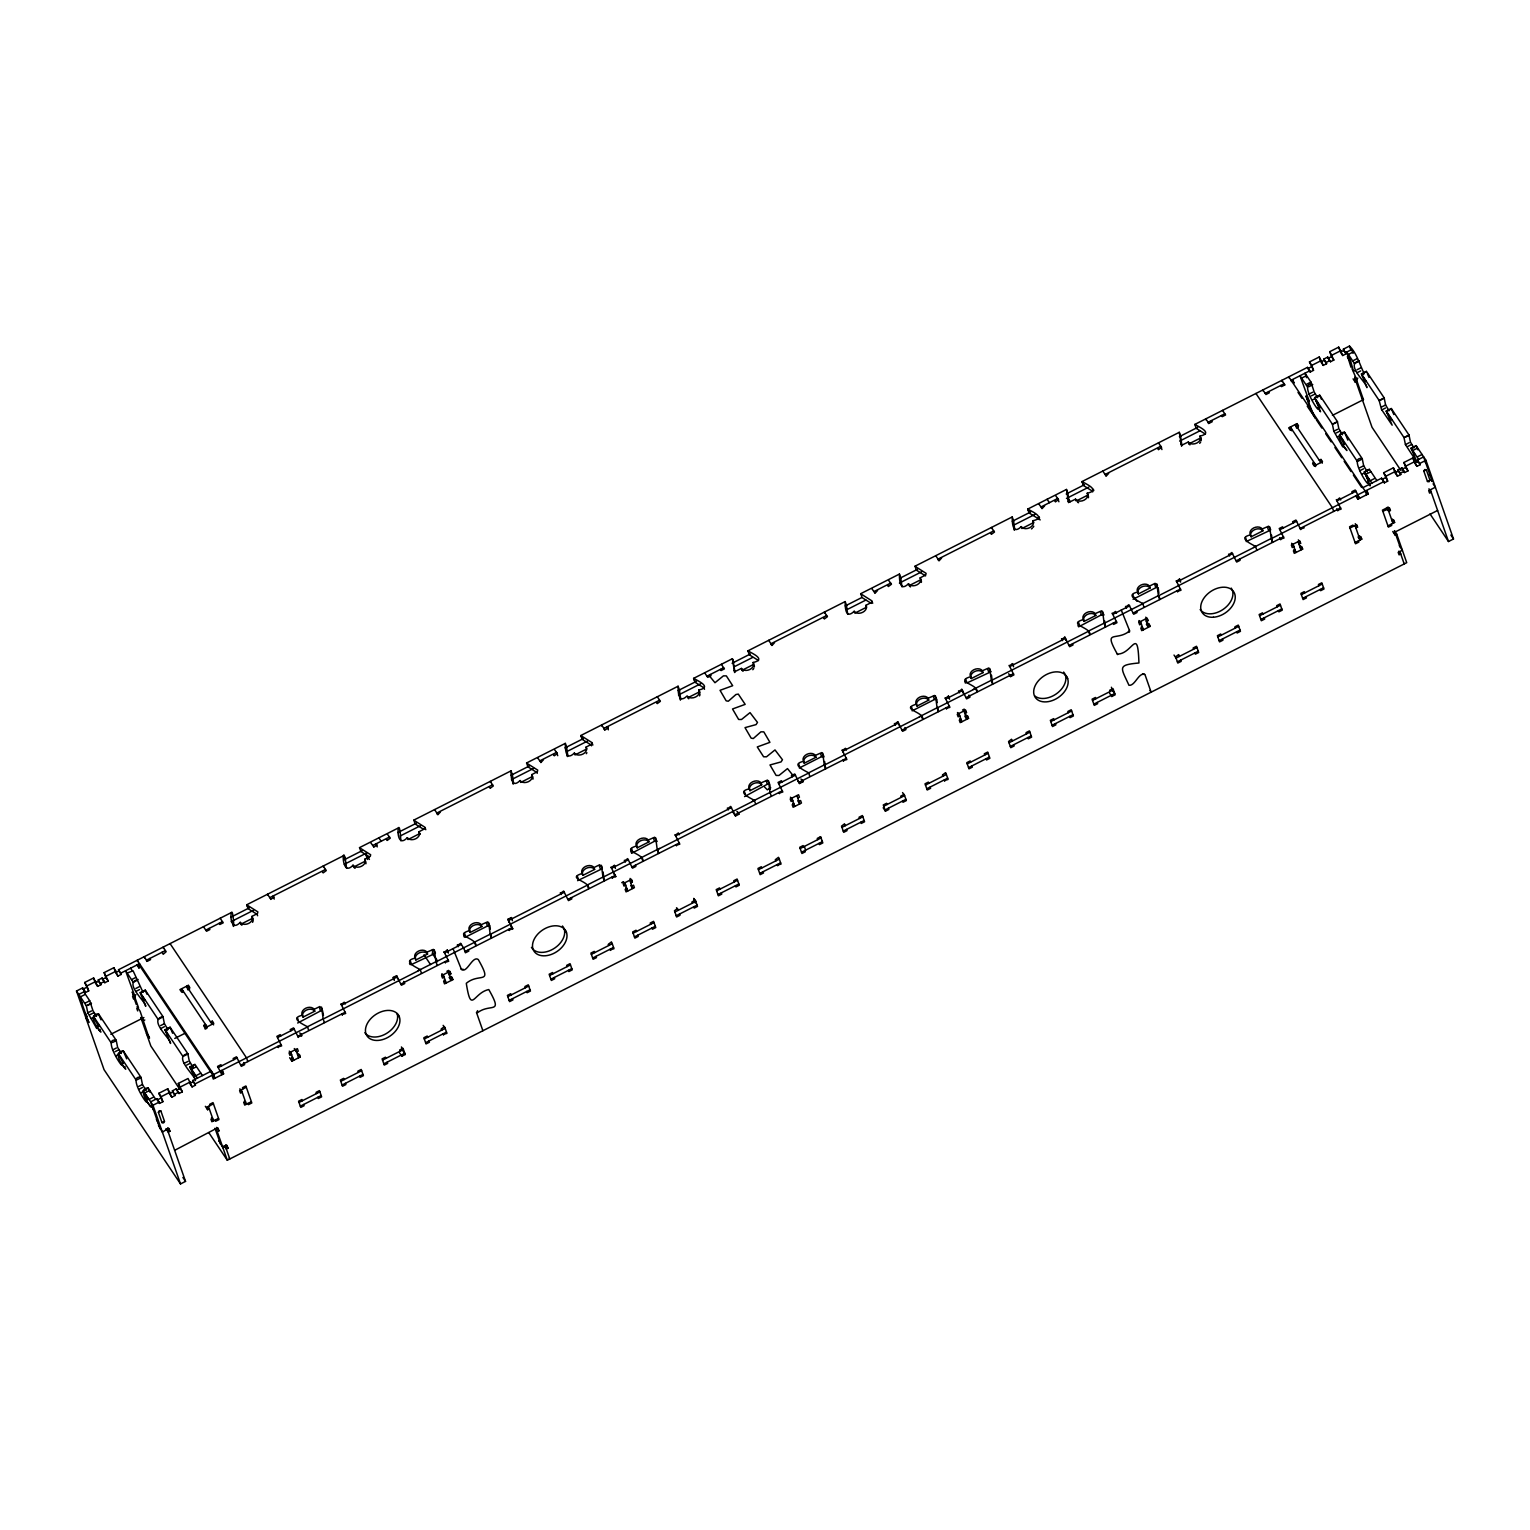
<?xml version="1.0" encoding="UTF-8"?>
<svg xmlns="http://www.w3.org/2000/svg" width="1530" height="1530" viewBox="0 0 1530 1530"><rect width="100%" height="100%" fill="white"/><g stroke="black" fill="none" stroke-linecap="round" stroke-linejoin="round"><path stroke-width="1.5" d="M297.661 1023.015L321.855 1010.24M744.555 796.595L768.022 783.857L769.781 784.393L770.355 789.021M792.693 775.022L787.491 768.596L779 775.461L776.112 775.442L769.992 764.962L781.046 761.921L782.461 759.741L775.002 749.93L766.511 756.795L763.623 756.795L757.274 746.946L769.915 742.337L763.795 731.856L760.907 731.837L753.276 738.55L751.134 738.129L745.014 727.63L756.069 724.608L757.484 722.428L750.025 712.617L741.534 719.482L738.646 719.482L732.526 708.983L745.167 704.374L738.302 694.104L735.93 694.524L728.299 701.237L726.157 700.817L720.037 690.317L732.679 685.708L726.329 675.877L723.441 675.858L714.969 682.724L709.748 676.298M1347.509 356.05L1350.99 367.238M577.613 880.668L602.323 868.658M631.89 853.166L654.553 841.232L657.001 841.538M1078.784 626.745L1101.466 614.811L1103.895 615.117M1133.061 599.263L1157.139 587.061M1350.149 359.072L1353.285 370.662L1354.872 370.968M764.522 786.956L767.352 789.843L770.68 787.701M482.887 1030.742L476.786 1013.319C490.231 1002.169 503.714 1015.939 488.797 989.566C473.286 992.645 471.297 1015.059 466.287 983.312C479.617 972.105 493.253 985.951 478.278 959.54C472.292 955.141 466.535 975.107 461.046 968.873M1117.263 654.056C1132.621 654.457 1137.67 625.196 1138.932 662.987C1116.938 665.015 1120.802 667.271 1128.968 685.287C1135.164 686.243 1139.028 671.23 1145.033 674.768L1151.134 692.191L1149.986 690.47M758.517 660.558L749.394 654.821L747.883 650.862L845.172 601.577C845.115 608.271 845.669 619.516 854.199 611.273A6.617 4.743 -19.3 0 0 862.729 612.306A6.617 4.743 -19.3 0 0 865.904 605.345L871.469 602.418L871.813 600.812L860.74 593.793L862.174 597.675L871.316 603.413M860.663 593.716L899.43 574.075C899.391 580.769 899.927 592.034 908.476 583.772A6.617 4.743 -19.3 0 0 917.006 584.823A6.617 4.743 -19.3 0 0 920.161 577.862L925.746 574.917L926.09 573.329L914.997 566.31L916.451 570.174L925.573 575.911M602.074 867.166L599.645 864.775L593.965 867.548A6.617 4.743 -19.3 0 0 585.455 866.496A6.617 4.743 -19.3 0 0 582.28 873.458C565.431 878.526 590.14 880.993 588.687 888.662M656.772 840.907L654.649 837.235L648.242 840.047A6.617 4.743 -19.3 0 0 639.712 839.014A6.617 4.743 -19.3 0 0 636.537 845.975C619.707 851.024 644.417 853.491 642.944 861.18M233.803 925.994C232.12 890.077 225.771 937.202 240.248 922.341A6.617 4.743 -19.3 0 0 248.759 923.374A6.617 4.743 -19.3 0 0 251.934 916.413L257.499 913.486L257.843 911.88L246.77 904.861L248.223 908.744L257.346 914.481M346.526 868.275C342.835 833.525 339.43 879.922 353.028 865.196A6.617 4.743 -19.3 0 0 361.558 866.229A6.617 4.743 -19.3 0 0 364.733 859.267L370.298 856.341L370.643 854.735L359.55 847.716L360.927 851.522L369.227 856.762M400.803 840.773C399.158 805.889 392.942 852.535 407.305 837.694A6.617 4.743 -19.3 0 0 415.816 838.727A6.617 4.743 -19.3 0 0 418.991 831.765L424.575 828.839L424.919 827.252L413.827 820.214L415.204 824.02L423.504 829.26M413.769 820.137L511.039 770.852C511.001 777.546 511.556 788.792 520.085 780.549A6.617 4.743 -19.3 0 0 528.615 781.581A6.617 4.743 -19.3 0 0 531.79 774.62L537.355 771.694L537.699 770.106L526.607 763.088L527.984 766.874L536.284 772.115M526.549 762.992L565.316 743.37C565.278 750.044 565.813 761.309 574.362 753.066A6.617 4.743 -19.3 0 0 582.873 754.099A6.617 4.743 -19.3 0 0 586.047 747.137L591.632 744.192L591.976 742.605L580.884 735.586L582.261 739.392L590.561 744.632M580.826 735.509L678.096 686.224C678.058 692.899 678.612 704.163 687.142 695.921A6.617 4.743 -19.3 0 0 695.672 696.953A6.617 4.743 -19.3 0 0 698.847 689.992C711.909 687.161 699.038 681.405 693.606 678.364L732.373 658.722L734.63 672.531M322.218 1008.939L319.808 1006.549L314.128 1009.322A6.617 4.743 -19.3 0 0 305.598 1008.289A6.617 4.743 -19.3 0 0 302.424 1015.251C289.361 1018.081 302.252 1023.838 307.664 1026.879L194.999 1083.948L195.438 1085.191L192.091 1086.893L190.179 1084.024M914.94 566.234L1012.229 516.949C1012.248 523.604 1012.688 534.888 1021.256 526.626A6.617 4.743 -19.3 0 0 1029.786 527.678A6.617 4.743 -19.3 0 0 1032.96 520.716C1046.023 517.886 1033.152 512.091 1027.72 509.088L1066.486 489.447L1068.514 502.624M435.457 953.037L433.334 949.384L426.908 952.176A6.617 4.743 -19.3 0 0 418.398 951.144A6.617 4.743 -19.3 0 0 415.223 958.105C402.161 960.936 415.032 966.692 420.444 969.733L323.174 1019.018L324.379 1022.575M410.958 964.761L435.266 953.305M1068.093 501.381L1069.852 501.917L1075.533 499.143A6.617 4.743 -19.3 0 0 1084.062 500.176A6.617 4.743 -19.3 0 0 1087.218 493.215C1100.28 490.384 1087.428 484.608 1081.997 481.587L1179.286 432.302L1181.523 446.11M489.715 925.554L487.592 921.882L481.185 924.694A6.617 4.743 -19.3 0 0 472.655 923.642A6.617 4.743 -19.3 0 0 469.481 930.603C452.651 935.691 477.303 938.062 475.811 945.731M465.216 937.259L488.166 925.65L489.925 926.166L490.289 929.054M769.456 783.456L767.448 780.09L761.022 782.901A6.617 4.743 -19.3 0 0 752.511 781.868A6.617 4.743 -19.3 0 0 749.337 788.83C736.274 791.66 749.145 797.417 754.558 800.458L657.288 849.743L658.589 853.472L658.072 850.221M823.733 755.954L821.725 752.607L815.299 755.399A6.617 4.743 -19.3 0 0 806.769 754.367A6.617 4.743 -19.3 0 0 803.613 761.328C790.532 764.178 803.422 769.915 808.835 772.956L770.068 792.597L771.292 796.155M799.329 767.984L821.61 756.604L824.058 756.891M936.628 699.134L934.505 695.462L928.098 698.254A6.617 4.743 -19.3 0 0 919.568 697.221A6.617 4.743 -19.3 0 0 916.394 704.183C899.468 709.174 924.541 711.947 922.647 719.253M912.129 710.838L935.079 699.229L936.838 699.745L937.202 702.633M990.885 671.632L988.782 667.96L982.356 670.771A6.617 4.743 -19.3 0 0 973.826 669.738A6.617 4.743 -19.3 0 0 970.67 676.7C953.726 681.672 978.818 684.446 976.905 691.751M1103.685 614.486L1101.562 610.814L1095.155 613.626A6.617 4.743 -19.3 0 0 1086.625 612.593A6.617 4.743 -19.3 0 0 1083.45 619.554C1066.41 624.412 1091.98 627.683 1089.704 634.606M1157.522 585.741L1155.093 583.351L1149.413 586.124A6.617 4.743 -19.3 0 0 1140.902 585.091A6.617 4.743 -19.3 0 0 1137.727 592.053C1124.665 594.902 1137.536 600.64 1142.948 603.681L1104.182 623.322L1105.502 627.051L1104.622 620.893M1270.627 529.533L1268.619 526.186L1262.212 528.978A6.617 4.743 -19.3 0 0 1253.682 527.946A6.617 4.743 -19.3 0 0 1250.507 534.907C1237.445 537.757 1250.335 543.494 1255.748 546.535L1158.459 595.82L1159.759 599.55L1159.262 596.298M1246.242 541.563L1270.55 530.107M1121.28 610.068L1129.656 630.895C1116.212 642.045 1102.748 628.256 1117.646 654.63M167.401 1129.637L185.532 1181.389L180.521 1183.933L104.059 1069.7L76.5 991.019L82.62 987.902L85.355 992.588L88.702 990.885L84.666 982.49L93.598 977.957L97.633 986.353L100.98 984.67L98.245 980.003L102.108 978.033L104.843 982.7L108.19 981.017L104.155 972.621L113.889 967.687L117.925 976.083L121.272 974.381L118.537 969.714L231.202 912.645M1205.43 434.138L1196.307 428.4L1194.796 424.441L1307.442 367.372L1310.177 372.039L1313.505 370.337L1309.47 361.941L1319.223 357.006L1323.259 365.402L1326.606 363.719L1323.871 359.053L1327.734 357.083L1330.469 361.749L1333.816 360.066L1329.78 351.671L1338.712 347.138L1342.747 355.534L1346.094 353.832L1343.359 349.165L1349.479 346.067C1356.861 353.296 1359.329 363.815 1364.263 373.683L1361.757 374.946L1366.041 381.333M246.713 904.785L343.982 855.5M359.493 847.639L398.259 827.998M88.702 990.885L86.961 985.913L95.893 981.399M106.45 976.044L116.184 971.11M1313.505 370.337L1311.765 365.383L1321.518 360.43M1332.075 355.094L1341.007 350.561M83.06 989.145L86.407 987.462M98.245 980.003L98.685 981.246L95.338 982.929L97.633 986.353M104.843 982.7L102.548 979.276L105.895 977.594L104.155 972.621M118.537 969.714L118.977 970.957L115.63 972.64L117.925 976.083M1307.882 368.615L1311.21 366.913M1323.871 359.053L1324.311 360.296L1320.964 361.979L1323.259 365.402M1330.469 361.749L1328.174 358.326L1331.521 356.624L1329.78 351.671M1340.452 352.11L1343.799 350.408L1343.359 349.165M82.62 987.902L84.915 991.344L78.795 994.443L88.224 1021.351M100.54 983.427L104.403 981.457M120.832 973.137L139.498 963.69L139.918 964.933L138.255 965.774L139.134 968.26L136.839 964.837M165.393 950.57L146.459 960.171L146.88 961.414L148.181 959.979M205.766 930.125L222.462 921.653M230.915 917.178L249.199 907.902M269.796 897.67L325.488 869.461M344.097 859.822L362.38 850.565M372.823 845.478L389.519 837.006M397.972 832.53L416.275 823.255M492.545 784.814L436.853 813.023L437.293 814.266M511.154 775.194L529.457 765.918M539.88 760.831L556.576 752.377L557.742 755.686M565.029 747.883L583.332 738.627M659.602 700.185L603.91 728.395L604.35 729.638M678.211 690.546L696.513 681.29M706.937 676.203L723.633 667.73M732.086 663.255L750.389 653.979M826.659 615.538L770.967 643.748L771.407 644.991M845.268 605.918L861.524 597.675M873.993 591.555L890.69 583.102M901.189 577.594L917.445 569.351M993.716 530.91L938.024 559.119L938.464 560.363M1012.325 521.271L1030.627 511.995M1041.05 506.927L1057.766 498.455L1058.913 501.764M1066.2 493.98L1084.502 484.704M1105.081 474.472L1160.773 446.263L1161.939 449.571M1179.381 436.643L1197.684 427.367M1224.822 413.827L1208.107 422.28L1208.547 423.523M1265.195 393.363L1284.129 383.781L1284.55 385.024L1282.503 385.292M1307.442 367.372L1309.737 370.796L1291.091 380.243L1291.511 381.486L1292.812 380.071M1326.166 362.476L1330.029 360.506M1345.654 352.608L1351.774 349.49L1353.132 353.353M163.136 954.338L166.158 951.717L163.098 947.147L163.519 948.39M270.772 899.43L273.908 897.115L273.143 895.987L274.233 899.085M323.117 872.922L326.253 870.608L323.193 866.037L323.519 866.955M373.798 847.238L376.916 844.923L376.151 843.776L377.241 846.893M387.167 840.467L390.284 838.153L387.492 834.328M437.829 814.802L440.411 811.952M490.174 788.275L493.31 785.961L490.25 781.39L490.575 782.327M540.855 762.609L543.437 759.76M554.223 755.839L557.341 753.525L554.548 749.7M604.905 730.154L608.022 727.84L607.257 726.693L608.347 729.81M657.25 703.628L660.367 701.314L657.307 696.762M771.962 645.526L774.524 642.677M824.307 619L827.424 616.686L824.364 612.115L824.689 613.052M874.969 593.334L877.551 590.484M888.337 586.545L891.455 584.231L888.662 580.425M939.018 560.879L941.581 558.048M991.364 534.352L994.481 532.038L991.421 527.468L991.746 528.405M1042.026 508.687L1044.608 505.856M1055.394 501.917L1058.511 499.602L1055.719 495.777M1106.075 476.251L1108.657 473.401M1158.42 449.724L1161.538 447.41L1158.478 442.839M76.5 991.019L80.401 996.852L84.59 994.73M128.023 972.736L133.072 970.785L143.074 992.377M1307.423 398.68L1309.45 401.721L1299.984 375.73L1301.609 378.139L1305.779 376.017M1349.211 354.023L1353.4 351.9M231.183 921.634L253.54 910.293M344.365 864.278L366.722 852.956M400.267 835.954L420.597 825.665M511.422 779.65L533.779 768.309M567.324 751.326L587.654 741.017M678.479 695.002L700.836 683.681M734.381 666.678L752.684 657.422M847.563 609.342L865.865 600.066M899.41 583.064L921.768 571.742M1014.62 524.694L1034.949 514.405M1066.467 498.436L1088.825 487.114M1179.649 441.099L1199.979 430.791M747.883 650.862C753.315 653.884 766.167 659.66 753.104 662.49A6.617 4.743 -19.3 0 1 749.93 669.452A6.617 4.743 -19.3 0 1 741.419 668.419L735.739 671.192L733.96 670.656M1194.796 424.441C1200.208 427.463 1213.08 433.239 1200.017 436.069A6.617 4.743 -19.3 0 1 1196.842 443.031A6.617 4.743 -19.3 0 1 1188.332 441.998L1182.652 444.771L1180.873 444.236M85.565 1002.896L89.735 1000.773L93.005 1010.814L96.486 1016.36M131.982 992.167L135.042 996.738L125.575 970.747L131.504 979.621L135.692 977.498M240.248 922.341L240.899 924.197L252.584 918.268L251.934 916.413M364.733 859.267L365.383 861.122L353.679 867.051L353.028 865.196M418.991 831.765L419.641 833.64L407.955 839.568L407.305 837.694M531.79 774.62L532.44 776.494L520.736 782.423L520.085 780.549M698.847 689.992L699.497 691.847L687.792 697.776A6.617 4.743 -19.3 0 0 688.787 698.789M741.419 668.419L742.069 670.274L753.755 664.364L753.104 662.49M920.161 577.862L920.811 579.717L909.126 585.646L908.476 583.772M1087.218 493.215L1087.887 495.089L1076.183 500.998L1075.533 499.143M1188.332 441.998L1188.982 443.853L1200.668 437.943L1200.017 436.069M1306.773 384.183L1310.942 382.06L1314.213 392.101L1317.674 397.666M1347.375 356.892L1350.435 361.463L1346.763 352.034L1352.711 360.908L1356.881 358.785M99.144 1025.349L96.639 1026.611L96.715 1028.447L87.784 1012.803L86.368 1005.803L91.36 1003.183M165.737 1031.679L167.898 1029.499L164.418 1023.685L162.964 1016.589L145.235 990.082L140.225 992.626L145.694 1006.338C146.708 1002.552 122.725 982.585 138.14 979.487M1342.518 434.769L1338.826 428.668L1337.392 421.591L1319.644 395.084L1314.633 397.628L1320.543 411.78L1317.827 407.917C1320.811 415.911 1297.861 381.2 1312.549 384.47M1389.106 410.786L1385.606 404.972L1384.172 397.877L1366.424 371.388L1361.413 373.913L1366.902 387.645C1367.591 383.475 1344.22 364.293 1359.329 360.774M87.688 1005.401L91.456 1003.489M133.206 982.337L136.973 980.424M1308.896 386.688L1312.644 384.776M1354.413 363.624L1358.162 361.711M87.784 1012.803L91.551 1010.909M135.807 988.476L139.574 986.563M1308.972 394.109L1312.74 392.196M1357.014 369.763L1360.763 367.869M90.232 1014.562L93.999 1012.65M135.768 991.497L139.517 989.585M1311.44 395.849L1315.188 393.956M1356.957 372.784L1360.725 370.891M96.639 1026.611C111.288 1043.804 82.371 1015.136 98.456 1013.797L116.184 1040.285L117.638 1047.381L121.31 1053.482M135.941 994.749L132.594 996.432L133.473 998.918L135.137 998.076L132.842 994.653M93.598 1016.723L97.365 1014.83M141.621 992.396L145.293 990.273M1314.806 398.03L1318.554 396.117M1362.828 373.683L1366.424 371.388M91.284 1018.617L93.789 1017.354L98.742 1026.726M1312.472 399.904L1314.978 398.642L1318.191 403.442M1354.777 378.006L1357.072 381.429L1355.389 382.29L1354.528 379.803L1357.856 378.101M98.915 1030.053L100.177 1029.403M188.152 988.495L189.835 987.653L188.305 985.358L179.947 989.604L181.477 991.88L183.141 991.038M1296.866 426.774L1298.549 425.933L1297.019 423.638L1288.662 427.884L1290.192 430.159L1291.856 429.318M110.829 1034.28L143.916 1017.526M1332.42 415.376L1363.44 399.655L1357.072 381.429M144.795 1019.994L143.112 1020.854L141.2 1017.986M122.725 1063.082L121.463 1063.733C124.446 1071.727 101.516 1037.015 116.184 1040.285M193.086 1067.519L189.242 1060.787L187.808 1053.692L170.06 1027.204L165.049 1029.728L170.538 1043.46C171.532 1039.673 147.569 1019.688 162.964 1016.589M1343.914 444.389L1342.747 446.856L1333.816 431.211L1332.4 424.212L1337.392 421.591M1413.93 447.888L1410.45 442.074L1408.996 434.998L1391.267 408.491L1386.257 411.034L1392.147 425.187L1381.475 409.39L1379.18 400.516L1384.172 397.877M112.532 1042.504L116.28 1040.591M158.049 1019.439L161.817 1017.526M1333.72 423.791L1337.488 421.898M1379.257 400.726L1383.005 398.833M112.627 1049.924L116.376 1048.012M160.65 1025.578L164.418 1023.685M1333.816 431.211L1337.583 429.299M1381.839 406.884L1385.606 404.972M115.075 1051.665L118.824 1049.771M160.593 1028.6L164.36 1026.707M1336.264 432.952L1340.031 431.058M1381.8 409.887L1385.549 407.994M121.463 1063.733C136.132 1080.907 107.215 1052.238 123.299 1050.9L141.028 1077.407L142.462 1084.483L146.153 1090.584M1342.671 445.02C1357.32 462.213 1328.423 433.526 1344.487 432.187L1362.236 458.694L1363.67 465.77L1367.361 471.871M119.684 1053.214L123.318 1050.995M165.221 1030.149L168.969 1028.236M1340.892 434.501L1344.526 432.282M1386.409 411.436L1390.177 409.524M116.108 1055.738L118.613 1054.457L123.318 1063.503M1337.316 437.025L1339.821 435.744L1343.034 440.544M174.764 1038.449L185.398 1033.075M203.911 1025.387L205.575 1024.545L206.875 1028.275L205.211 1029.116L203.911 1025.387L205.441 1027.682L213.779 1023.436L212.249 1021.16L210.585 1022.002M1319.3 460.281L1320.964 459.44L1322.494 461.716L1314.155 465.962L1312.625 463.667L1314.289 462.825L1315.59 466.554L1312.95 462.615M123.758 1067.156L125.02 1066.525M155.678 1099.286L148.123 1088.002C132.135 1088.193 161.951 1120.113 146.306 1100.835C149.29 1108.848 126.34 1074.117 141.028 1077.407M195.381 1080.562C196.529 1077.024 172.221 1056.465 187.808 1053.692M1370.039 485.89L1367.495 482.122C1370.498 490.135 1347.548 455.405 1362.236 458.694M1418.635 459.421L1411.1 448.137L1416.99 462.29L1405.439 444.618L1403.985 437.523L1408.996 434.998M136.113 1080.237L139.861 1078.344M184.136 1055.91L187.903 1054.017M1357.301 461.544L1361.069 459.631M1405.343 437.197L1409.092 435.304M138.714 1086.396L142.462 1084.483M184.231 1063.331L187.999 1061.418M1359.902 467.683L1363.67 465.77M1405.439 444.618L1409.187 442.706M138.656 1089.417L142.424 1087.505M186.679 1065.071L190.447 1063.178M1359.864 470.705L1363.612 468.792M1407.887 446.378L1411.635 444.465M194.903 1078.574L189.892 1066.85L194.903 1064.306L202.457 1075.59M1370.134 485.45L1364.32 471.833L1369.331 469.289L1376.885 480.573M1411.1 448.137L1416.111 445.593L1425.941 460.301L1453.5 538.981L1448.489 541.524L1430.034 513.946M144.528 1090.316L148.123 1088.002M190.045 1067.252L193.813 1065.339M1365.716 471.603L1369.35 469.385M1411.253 448.539L1415.001 446.645M140.951 1092.841L143.457 1091.559L147.664 1099.917M192.742 1066.601L190.236 1067.864L195.591 1075.858M1362.14 474.128L1364.664 472.866L1368.929 479.253M145.56 1092.535L149.749 1090.412M189.892 1066.85L191.499 1069.26L195.687 1067.137M1366.768 473.822L1370.937 471.699M1412.706 450.547L1416.876 448.424M302.424 1015.251L303.074 1017.106L314.778 1011.196L314.128 1009.322M415.223 958.105L415.873 959.96L427.559 954.051L426.908 952.176M469.481 930.603L470.15 932.478L481.835 926.549L481.185 924.694M582.28 873.458L582.93 875.332L594.635 869.403L593.965 867.548M636.537 845.975L637.207 847.83L648.892 841.902L648.242 840.047M749.337 788.83L749.987 790.685L761.691 784.756L761.022 782.901M803.613 761.328L804.264 763.202L815.949 757.274L815.299 755.399M916.394 704.183L917.044 706.057L928.748 700.128L928.098 698.254M970.67 676.7L971.321 678.555L983.006 672.626L982.356 670.771M1083.45 619.554L1084.101 621.41L1095.805 615.481L1095.155 613.626M1137.727 592.053L1138.377 593.927L1150.063 587.998L1149.413 586.124M1250.641 535.519A6.617 4.743 -19.3 0 0 1251.158 536.781L1262.862 530.853L1262.212 528.978M966.96 682.954L990.713 671.899M160.095 1128.738L150.667 1101.83L156.787 1098.731L159.522 1103.398L162.869 1101.696L158.833 1093.3L167.764 1088.767L171.8 1097.163L175.147 1095.48L172.412 1090.813L176.275 1088.844L179.01 1093.51L182.357 1091.827L178.321 1083.431L188.056 1078.497L192.091 1086.893M1362.962 487.63L1381.609 478.182L1384.344 482.849L1387.672 481.166L1383.636 472.751L1393.39 467.817L1397.426 476.213L1400.772 474.53L1398.038 469.863L1401.92 467.893L1404.636 472.56L1407.983 470.877L1403.947 462.481L1412.879 457.948L1416.914 466.344L1420.261 464.661L1417.526 459.975L1423.646 456.877L1432.29 481.548M144.738 1092.956L149.06 1099.42L153.23 1097.297M196.662 1075.303L200.851 1073.18M1364.32 471.833L1370.249 480.707L1374.437 478.584M1417.87 456.59L1422.039 454.467M243.633 1062.566L244.628 1064.65L241.3 1066.353L236.5 1056.809L233.153 1058.511L233.918 1059.64M341.133 1004.541L344.25 1002.226L345.225 1003.986M394.338 980.5L393.248 977.402L396.595 975.7L401.396 985.244L404.723 983.541L403.729 981.438M444.14 952.349L447.276 950.034L448.252 951.794M457.508 945.578L460.626 943.264L463.953 948.562M509.05 922.38L507.96 919.281L511.307 917.579L512.282 919.339M560.535 893.367L563.652 891.053L568.452 900.596L571.799 898.913L571.359 897.67M611.197 867.701L614.333 865.387L615.309 867.147M624.565 860.931L627.683 858.617L632.483 868.16L635.83 866.458L635.39 865.215M675.246 835.265L678.364 832.951L679.339 834.711M727.591 808.739L730.709 806.425L735.509 815.968L738.856 814.266L737.843 812.162M842.303 750.618L845.421 748.304L846.396 750.063M894.648 724.092L897.766 721.778L902.566 731.321L905.913 729.638L904.899 727.534M945.311 698.426L948.447 696.112L949.422 697.871M958.679 691.656L961.815 689.341L966.597 698.885L969.944 697.183L968.93 695.079M1009.36 665.971L1012.477 663.657L1013.472 665.435M1061.705 639.464L1064.823 637.149L1069.623 646.693L1072.97 644.991L1072.53 643.748M1112.387 613.779L1115.504 611.465L1116.479 613.243M1125.736 607.008L1128.872 604.694L1133.673 614.238L1137 612.555L1136.58 611.312M1176.417 581.343L1179.534 579.029L1180.529 580.788M1228.762 554.816L1231.88 552.502L1236.68 562.046L1240.027 560.343L1239.587 559.119M1336.627 500.54L1339.63 497.919L1340.72 499.985M162.869 1101.696L161.128 1096.723L170.06 1092.21M180.617 1086.855L190.351 1081.92M195.438 1085.191L192.704 1080.524L211.37 1071.076L211.809 1072.32M218.331 1067.538L237.265 1057.957M277.638 1037.493L294.334 1029.04M341.668 1005.057L397.36 976.848M444.695 952.865L461.391 944.393M564.417 892.2L508.725 920.41L509.165 921.653M611.751 868.218L628.448 859.764M675.782 835.782L731.474 807.572M778.808 783.59L795.504 775.117M898.531 722.925L842.839 751.134L843.279 752.377M945.865 698.942L962.58 690.489M1009.896 666.506L1065.588 638.297M1112.922 614.314L1129.637 605.842M1176.972 581.859L1232.645 553.65M1279.979 529.667L1296.694 521.214M1337.067 500.75L1356.001 491.149L1356.422 492.392M1387.672 481.166L1385.931 476.193L1395.685 471.259M1406.242 465.904L1415.174 461.372M157.227 1099.955L160.573 1098.272M171.8 1097.163L169.505 1093.74L172.852 1092.057L172.412 1090.813M179.01 1093.51L176.715 1090.087L180.062 1088.404L178.321 1083.431M189.797 1083.45L193.143 1081.767M1382.049 479.426L1385.377 477.723M1397.426 476.213L1395.131 472.789L1398.477 471.106L1398.038 469.863M1404.636 472.56L1402.341 469.136L1405.688 467.453L1403.947 462.481M1417.526 459.975L1417.966 461.219L1414.619 462.921L1416.914 466.344M307.109 1026.955L323.366 1018.712M418.264 970.632L436.566 961.376M474.166 942.308L490.442 934.065M587.348 884.971L603.623 876.728M641.223 857.68L659.526 848.404M752.377 801.357L770.68 792.1M808.299 773.033L824.555 764.79M919.434 716.729L937.737 707.453M973.31 689.418L991.612 680.162M1088.538 631.048L1104.794 622.825M1142.413 603.757L1158.669 595.514M1253.548 547.453L1271.851 538.178M180.521 1183.933L152.962 1105.253L159.082 1102.155L156.787 1098.731M174.707 1094.237L178.57 1092.267M437.121 965.239L435.954 961.873L474.721 942.231M491.015 934.849L491.474 938.024L490.231 934.39L587.501 885.086M603.815 877.704L604.274 880.878L603.011 877.245L641.778 857.603M824.632 761.519L825.645 768.825L824.345 765.096L921.634 715.81M937.928 708.428L938.387 711.603L937.125 707.95L975.891 688.328M991.478 675.151L992.664 684.101L991.402 680.468L1088.691 631.182M1271.43 539.249L1272.501 542.328L1271.258 538.675L1383.904 481.606L1381.609 478.182M1400.333 473.286L1404.196 471.317M1419.821 463.418L1425.941 460.301M222.347 1070.79L223.59 1073.85L213.301 1079.071L212.421 1076.584L213.722 1075.169M222.73 1071.363L220.664 1071.65M1366.978 490.881L1368.222 493.941L1357.913 499.163L1357.053 496.676L1358.334 495.261M1367.361 491.455L1365.295 491.723M240.86 1065.11L281.233 1044.646M297.929 1036.192L345.264 1012.21M400.956 984L448.29 960.018M464.986 951.545L512.321 927.562M568.013 899.353L615.347 875.37M632.062 866.917L679.397 842.934M735.069 814.725L782.404 790.742M799.119 782.27L846.453 758.287M902.126 730.078L949.461 706.095M966.176 697.642L1013.51 673.659M1069.183 645.45L1116.517 621.467M1133.233 612.995L1180.567 589.012M1236.24 560.802L1283.574 536.82M1300.29 528.366L1340.663 507.903M277.944 1047.017L281.673 1045.889L276.873 1036.365L280.2 1034.663L280.965 1035.81M297.987 1036.862L301.716 1035.734L300.702 1033.649M341.974 1014.581L345.704 1013.453L340.903 1003.909M445.001 962.37L448.73 961.261L443.93 951.717M509.031 929.934L512.76 928.806L507.96 919.281M612.057 877.742L615.787 876.614L610.986 867.089M676.107 845.287L679.817 844.178L675.017 834.634M779.114 793.095L782.844 791.985L778.043 782.442L781.39 780.74L782.155 781.887M797.627 780.663L799.54 783.513L802.887 781.83L801.873 779.726M843.164 760.659L846.874 759.53L842.074 750.006M946.171 708.466L949.901 707.338L945.1 697.795M1008.691 673.736L1010.603 676.585L1013.931 674.902L1009.15 665.359M1177.278 591.383L1180.988 590.255L1176.207 580.712M1280.285 539.191L1284.014 538.063L1279.214 528.519L1282.561 526.836L1283.326 527.984M1300.347 529.036L1304.057 527.907L1303.637 526.664M1337.373 510.274L1341.102 509.146L1336.302 499.602M158.374 1112.272L160.88 1110.99L164.494 1121.356L163.576 1122.905L161.989 1122.618L158.374 1112.272L159.292 1110.704L160.88 1110.99M1423.837 471.125L1426.342 469.863L1429.957 480.21L1429.039 481.778L1427.452 481.472L1423.837 471.125L1424.755 469.557L1426.342 469.863M446.875 971.263L448.539 970.422L450.834 973.845L449.17 974.687M621.735 882.676L623.399 881.816L625.694 885.258L624.01 886.1L623.15 883.613L631.508 879.387L632.368 881.873L630.704 882.714M962.523 710.016L964.187 709.155L966.482 712.598L964.818 713.439M797.761 798.067L799.425 797.226L798.564 794.739L790.207 798.966L791.087 801.452L792.75 800.611L790.455 797.187M1146.352 621.467L1148.035 620.606L1147.156 618.139L1138.798 622.366L1139.678 624.852L1141.342 623.991L1139.047 620.568L1140.213 623.896M1298.932 544.164L1300.615 543.303L1299.735 540.836L1291.377 545.062L1292.257 547.549L1293.921 546.688L1291.626 543.265M161.989 1122.618L164.494 1121.356M1427.452 481.472L1429.957 480.21M292.727 1057.842L291.063 1058.683L291.924 1061.17L300.282 1056.943L299.421 1054.457L297.738 1055.298M445.307 980.539L443.643 981.38L444.522 983.867L452.861 979.64L452 977.154L450.317 977.995M626.86 888.567L625.177 889.408L626.057 891.894L634.395 887.668L633.535 885.182L631.871 886.023M793.917 803.919L792.234 804.78L793.114 807.266L801.452 803.021L800.592 800.534L798.928 801.395M960.974 719.291L959.291 720.133L960.171 722.619L968.528 718.392L967.649 715.906L965.985 716.748M1142.508 627.319L1140.825 628.161L1141.705 630.647L1150.063 626.42L1149.183 623.934L1147.519 624.776M1295.088 550.016L1293.405 550.857L1294.284 553.344L1302.642 549.117L1301.762 546.631L1300.098 547.472M213.454 1103.857L206.76 1107.242L207.64 1109.728L209.304 1108.887M246.311 1087.218L239.617 1090.603L240.497 1093.089L242.161 1092.248L239.866 1088.805M1349.995 528.041L1356.689 524.656L1357.55 527.142L1355.886 527.984M1382.852 511.383L1389.546 507.998L1390.407 510.485L1388.743 511.345L1386.448 507.903L1388.112 507.061L1390.407 510.485M168.683 1128.222L162.39 1132.162L158.451 1125.124L159.216 1126.252M1428.944 488.816L1431.239 492.239L1429.556 493.1L1428.695 490.614L1435.37 487.228L1433.075 483.805M169.065 1128.777L169.945 1131.263L168.262 1132.124L165.967 1128.681M212.651 1118.411L210.968 1119.252L211.848 1121.739L218.522 1118.353M245.508 1101.772L243.825 1102.614L244.704 1105.1L251.379 1101.715M1359.214 537.508L1360.897 536.667L1361.757 539.153L1355.083 542.538M1392.071 520.869L1393.754 520.009L1394.614 522.495L1387.94 525.88M174.649 1150.331L217.7 1127.763M1400.084 546.841L1394.423 530.681L1396.718 534.104L1395.054 534.965L1394.174 532.478L1437.607 510.465M1396.718 534.104L1406.72 562.677L227.301 1160.237L217.279 1131.665L218.962 1130.823L218.082 1128.337M441.271 1029.231L441.845 1030.072L441.405 1028.829L444.369 1026.573M608.328 944.584L608.902 945.444L608.462 944.201L611.426 941.925M679.53 914.041L679.97 915.284L676.623 916.986L674.462 910.771L677.408 908.495M775.385 859.937L775.959 860.797L775.519 859.554L778.483 857.297M846.587 829.394L847.027 830.637L843.699 832.339L841.519 826.124L844.484 823.867M942.442 775.308L943.015 776.169L942.595 774.926L945.54 772.65M1013.663 744.766L1014.084 746.009L1010.756 747.692L1008.576 741.495L1011.54 739.22M1180.72 660.119L1181.141 661.362L1177.813 663.064L1175.633 656.848L1178.597 654.591M299.019 1102.442L319.885 1091.865M340.769 1081.289L361.654 1070.713M382.538 1060.118L403.423 1049.542M424.307 1038.966L445.192 1028.389L443.145 1025.349M507.826 996.642L528.711 986.066M549.595 975.49L570.48 964.914M591.364 954.318L612.249 943.742M633.133 933.166L654.018 922.59M674.883 912.014L695.768 901.419L693.74 898.378M716.652 890.843L737.537 880.266M758.421 869.69L779.306 859.114M800.19 848.538L821.075 837.943L820.31 836.814M841.959 827.367L862.824 816.79M883.709 806.214L904.593 795.638L902.566 792.578M925.478 785.043L946.362 774.467M967.247 763.891L988.131 753.315M1009.016 742.739L1029.9 732.143M1050.766 721.567L1071.65 710.991M1092.535 700.415L1113.419 689.839M1196.957 647.515L1176.073 658.091L1174.026 655.05M1217.823 636.939L1238.707 626.344M1259.592 615.768L1280.476 605.192M1301.361 594.615L1322.245 584.039M300.32 1106.171L321.204 1095.595M342.089 1085.019L362.954 1074.423M383.839 1063.847L404.723 1053.271L401.663 1048.7M425.608 1042.695L446.492 1032.119M509.146 1000.371L530.03 989.795M550.896 979.219L571.78 968.643M592.665 958.048L613.549 947.472M634.434 936.896L655.318 926.319M676.203 915.743L697.087 905.148M717.952 894.572L738.837 883.996M759.722 873.42L780.606 862.844M801.49 852.248L822.375 841.672L821.61 840.525M843.26 831.096L864.144 820.52M885.029 809.944L905.894 799.348M926.778 788.772L947.663 778.196M968.547 767.62L989.432 757.044M1010.316 746.449L1031.201 735.873M1052.085 725.297L1072.97 714.72M1093.835 704.144L1114.72 693.549L1111.66 688.997M1177.373 661.821L1198.258 651.245M1219.142 640.668L1240.027 630.073M1260.892 619.497L1281.777 608.921M1302.661 598.345L1323.546 587.769M399.521 1052.774L401.816 1056.216L405.163 1054.514L402.983 1048.299L399.655 1050.001L400.076 1051.244M443.203 1034.471L446.932 1033.362L444.752 1027.146M610.26 949.843L613.989 948.715L611.809 942.499M777.317 865.196L781.046 864.087L778.866 857.871M883.154 807.744L885.449 811.187L888.796 809.485L888.356 808.242M944.373 780.568L948.103 779.439L945.923 773.224M1109.518 693.071L1111.813 696.494L1115.16 694.792L1112.979 688.596L1109.652 690.279L1110.072 691.522M226.727 1145.129L222.94 1147.806L219.019 1140.749L219.785 1141.896M1398.822 551.163L1400.734 554.013L1399.07 554.855L1398.191 552.368L1402.379 550.265L1399.319 545.694M227.109 1145.702L227.989 1148.188L226.325 1149.03L224.03 1145.607M1092.63 491.283L1083.508 485.546L1081.997 481.587M1040.19 519.913L1029.231 513.028L1027.72 509.088M704.259 688.06L695.041 682.246L693.606 678.364M1256.761 549.978L1255.461 546.248M1143.962 607.123L1142.661 603.394M809.848 776.399L808.548 772.669M755.591 803.9L754.271 800.171M421.458 973.176L420.157 969.446M246.904 905.014L247.975 907.864M308.678 1030.321L307.377 1026.592M322.486 1010.45L323.461 1015.442M1319.931 408.013L1314.978 398.642M1301.609 378.139L1307.538 387.014M191.499 1069.26L197.446 1078.134M80.401 996.852L86.368 1005.803M1424.927 461.544L1425.692 462.672M1429.422 474.377L1430.187 475.505M1352.711 360.908L1354.375 363.49M1361.451 374.009L1379.18 400.516M1386.257 411.034L1403.985 437.523M1391.956 420.042L1386.601 412.048L1386.945 412.985M1411.425 449.17L1414.638 453.951M1431.449 480.171L1432.214 481.319M1343.799 350.408L1346.094 353.832M1417.966 461.219L1420.261 464.661M1352.023 368.768L1356.957 380.09L1354.911 377.049M1340.835 352.684L1342.747 355.534M1353.094 378.847L1355.389 382.29M1362.293 397.934L1363.44 399.655M1331.521 356.624L1333.816 360.066M1405.688 467.453L1407.983 470.877M1450.861 535.041L1453.5 538.981M1401.021 470.628L1372.027 427.291L1354.681 377.776M1324.311 360.296L1326.606 363.719M1398.477 471.106L1400.772 474.53M1309.47 361.941L1311.765 365.383M1383.636 472.751L1385.931 476.193M1314.633 397.628L1332.4 424.212M1339.477 434.73L1357.225 461.238M1370.249 480.707L1371.855 483.117M1392.319 519.072L1394.614 522.495M1291.76 379.708L1294.055 383.131L1293.194 380.645M1365.927 490.518L1368.222 493.941M1392.759 531.522L1395.054 534.965M1289.216 378.063L1288.795 376.82L1365.353 491.36M1311.478 411.647L1315.398 418.704M1297.995 392.369L1302.011 398.355M1307.232 406.158L1311.286 412.201M1311.918 412.89L1314.194 416.313L1305.97 395.907L1311.172 410.767M1316.45 419.947L1321.882 428.037M1325.688 433.736L1331.157 441.883M1334.906 447.506L1341.753 457.719M1344.143 461.295L1351.009 471.565M1353.361 475.084L1361.604 487.401M1403.641 563.097L1404.215 563.958L1399.874 551.527M1357.55 495.261L1359.596 498.321L1355.236 490.021L1351.889 491.704L1352.654 492.851M1356.02 496.294L1357.913 499.163M1280.782 385.464L1281.547 386.612L1284.894 384.91L1281.834 380.339L1282.255 381.582M1320.83 462.576L1295.336 424.499L1296.637 428.228M1268.523 391.68L1269.288 392.808L1265.96 394.511L1262.9 389.94L1263.321 391.183M1355.255 523.7L1357.55 527.142M1315.819 465.101L1290.325 427.023L1291.626 430.752M1359.462 535.71L1361.757 539.153M1358.047 536.953L1360.093 539.994L1355.025 525.498M1336.742 508.744L1337.755 510.848M1255.939 393.459L1332.4 507.711L1333.701 511.422M1222.527 410.384L1225.587 414.955L1222.241 416.657L1221.476 415.51M1293.347 522.897L1292.582 521.749L1295.929 520.066L1300.73 529.61M1298.32 539.88L1300.615 543.303M1300.347 545.674L1302.642 549.117M1211.454 420.597L1212.219 421.725L1208.872 423.428L1205.812 418.857L1206.252 420.1M1293.921 549.442L1295.948 552.502L1293.06 544.221M1279.673 537.661L1280.667 539.765M1158.191 449.093L1157.655 448.577M1228.552 554.204L1229.527 555.964M1102.805 471.049L1105.846 475.62M1178.827 655.548L1179.4 656.408L1178.98 655.165M1070.312 501.725L1067.691 497.805L1069.068 501.744M1134.342 597.389L1136.962 601.29M1145.741 617.183L1148.035 620.606M1147.768 622.978L1150.063 626.42M1146.352 624.221L1148.38 627.262L1145.492 618.981M1141.342 626.745L1143.369 629.805L1140.481 621.524M1055.184 501.285L1054.629 500.769M1125.525 606.396L1126.501 608.156M1047.113 499.258L1049.408 502.681M1129.274 630.322L1129.465 632.005L1128.031 632.387M1041.815 508.056L1039.023 504.25M1112.157 613.167L1116.957 622.71L1113.611 624.393L1113.19 623.15M1144.65 674.194L1142.547 673.812M991.134 533.74L990.599 533.224M1061.476 638.832L1062.47 640.611M1065.339 674.998L1067.615 678.421A18.876 12.948 -33.8 0 1 1046.329 701.868A18.876 12.948 -33.8 0 1 1038.793 680.353A18.876 12.948 -33.8 0 1 1067.615 678.421M935.729 555.696L938.789 560.267M888.127 585.933L887.572 585.416M958.469 691.024L959.444 692.803M966.233 714.95L968.528 718.392M964.818 716.193L966.845 719.234L963.957 710.953M959.807 718.718L961.835 721.778L958.947 713.496M874.758 592.703L871.966 588.878M824.077 618.369L823.542 617.852M894.419 723.48L895.413 725.239M768.672 640.324L771.732 644.895M800.974 778.961L802.887 781.83M721.338 664.307L724.398 668.878L721.07 670.58L720.305 669.432M792.177 776.819L791.412 775.672L794.739 773.97L799.54 783.513M797.761 800.821L799.788 803.862L796.881 795.581M710.283 674.5L711.048 675.648L707.702 677.35L704.642 672.779M792.731 803.365L794.778 806.406L791.871 798.125M736.944 811.416L738.856 814.266M733.214 812.526L735.509 815.968M657.02 703.016L656.485 702.5M727.362 808.108L728.356 809.886M604.675 729.542L601.615 724.971L602.055 726.215M676.509 907.749L678.23 910.312L677.79 909.069M554.013 755.208L553.458 754.692M624.355 860.3L625.33 862.079M630.073 878.43L632.368 881.873M630.685 885.468L632.731 888.509L629.825 880.228M625.674 888.012L627.721 891.053L624.814 882.772M540.645 761.978L537.833 758.153M613.874 873.764L615.787 876.614M489.963 787.663L489.409 787.128M560.305 892.755L561.3 894.515M564.149 928.901L566.444 932.325A18.876 12.948 -33.8 0 1 545.158 955.791A18.876 12.948 -33.8 0 1 537.623 934.275A18.876 12.948 -33.8 0 1 566.444 932.325M434.558 809.6L437.618 814.17M510.848 925.956L512.76 928.806M386.937 839.855L386.401 839.32M457.298 944.947L458.273 946.707M378.866 837.809L381.161 841.251M453.052 948.638L461.429 969.446L463.15 969.255M373.588 846.626L370.776 842.801M477.647 1010.661L476.404 1012.745M450.566 976.216L452.861 979.64M449.151 977.441L451.197 980.481L448.29 972.2M369.418 859.439L365.498 853.568L367.563 859.477M432.129 953.152L437.37 960.955M444.14 979.984L446.186 983.025L443.279 974.744M424.001 954.797L430.523 964.569M322.906 872.291L322.352 871.775M393.248 977.402L394.243 979.162M399.387 1016.972A18.876 12.948 -33.8 0 0 370.566 1018.904A18.876 12.948 -33.8 0 0 378.101 1040.419A18.876 12.948 -33.8 0 0 399.387 1016.972L397.092 1013.549A18.876 12.948 -33.8 0 1 386.363 1033.534A18.876 12.948 -33.8 0 1 364.848 1032.731M405.163 1054.514L401.415 1046.941M270.561 898.818L267.501 894.247L267.827 895.184M299.803 1032.884L301.716 1035.734M220.167 918.23L223.227 922.8L219.88 924.483L219.115 923.336M291.006 1030.723L290.241 1029.594L293.569 1027.892L298.369 1037.436M297.987 1053.52L300.282 1056.943M294.296 1048.566L296.591 1051.99L298.254 1051.148L297.394 1048.662L289.036 1052.889L289.897 1055.375L291.58 1054.533L289.285 1051.11M209.094 928.423L209.859 929.571L206.531 931.254L203.471 926.683M291.561 1057.287L293.607 1060.328L290.7 1052.047M289.648 1057.746L291.924 1061.17M170.06 943.608L246.521 1057.861L247.822 1061.591M212.115 1024.297L186.622 986.219L187.941 989.929M162.046 952.272L162.811 953.4M207.105 1026.821L181.611 988.743L182.931 992.473M182.204 992.014L181.401 990.197M149.787 958.469L150.552 959.616L147.224 961.299L144.164 956.728L144.585 957.971M221.659 1065.855L220.894 1064.708L217.566 1066.41L221.927 1074.71M244.322 1101.198L246.368 1104.239L241.3 1089.762M244.188 1102.155L244.953 1103.302M221.295 1070.426L223.59 1073.85M138.503 963.996L214.965 1078.229L213.665 1074.5L137.203 960.266L137.624 961.509M130.585 968.203L132.192 970.613M131.504 979.621L133.148 982.107M140.225 992.626L157.992 1019.209M165.049 1029.728L182.797 1056.236M140.569 993.658L144.834 1000.046M165.393 1030.761L167.535 1033.955M192.704 1080.524L194.999 1083.948M118.977 970.957L121.272 974.381M205.345 1106.305L207.64 1109.728M137.05 1006.664L140.11 1011.215L148.773 1036.996M211.484 1117.856L213.512 1120.897L208.443 1106.4M216.667 1127.38L218.962 1130.823M214.984 1128.241L217.279 1131.665M225.694 1144.746L227.989 1148.188M147.894 1034.509L149.538 1038.143L146.478 1033.572M229.232 1158.114L229.806 1158.956L225.446 1146.544M105.895 977.594L108.19 981.017M180.062 1088.404L182.357 1091.827M179.832 1089.322L150.839 1046.004L140.817 1017.431M208.826 1132.659L227.301 1160.237M98.685 981.246L100.98 984.67M172.852 1092.057L175.147 1095.48M84.666 982.49L86.961 985.913M158.833 1093.3L161.128 1096.723M83.806 991.899L89.735 1000.773M93.445 1016.322L111.174 1042.829M118.288 1053.443L136.017 1079.931M143.151 1090.641L147.741 1097.966M149.06 1099.42L152.962 1105.253M167.65 1127.84L169.945 1131.263M80.822 1000.238L82.467 1003.871L81.702 1002.724M152.694 1107.624L151.929 1106.477L153.574 1110.111M85.317 1013.07L86.961 1016.704L86.196 1015.557M157.188 1120.457L156.423 1119.31L158.068 1122.944M87.344 1018.865L88.989 1022.499L85.929 1017.928M182.892 1177.45L185.532 1181.389M1344.009 444.102L1339.821 435.744M1310.942 382.06L1304.994 373.186L1306.563 377.661M1368.853 481.204L1364.664 472.866M1271.258 538.675L1269.651 526.741M1180.586 436.031L1181.887 445.651M1158.401 595.744L1156.871 583.886M1067.787 493.176L1069.03 502.223M1104.144 623.226L1102.594 611.388M1013.529 520.659L1014.753 529.705M991.344 680.372L989.795 668.534M900.73 577.805L901.973 586.851M937.087 707.874L935.538 696.016M846.473 605.306L847.697 614.352M824.288 765.019L822.738 753.162M770.03 792.521L768.481 780.663M679.416 689.934L680.716 699.573M657.231 849.666L655.682 837.809M566.616 747.08L567.86 756.126M602.973 877.149L601.424 865.292M512.359 774.582L513.583 783.628M490.231 934.39L488.625 922.437M435.954 961.873L434.367 949.939M323.174 1019.018L321.568 1007.084M1417.87 449.782L1416.13 445.689M1393.849 414.553L1391.306 408.587M1367.399 373.664L1369.006 377.451M1344.641 432.588L1347.873 440.143M1321.423 399.253L1319.721 395.276M172.641 1033.266L170.06 1027.204M145.388 990.484L146.995 994.271M148.276 1088.404L149.902 1092.191M123.452 1051.301L126.684 1058.856M101.037 1019.86L98.532 1013.988M1430.359 489.753L1448.489 541.524M1412.879 457.948L1414.045 461.257M1401.92 467.893L1402.341 469.136M1393.39 467.817L1395.131 472.789M1349.479 346.067L1351.047 350.561M1338.712 347.138L1340.012 350.867M1383.904 481.606L1384.344 482.849M1387.863 508.859L1392.95 523.337M1386.199 509.7L1385.759 508.457L1382.432 510.14L1388.379 527.123L1391.707 525.44L1391.267 524.197M1327.734 357.083L1328.174 358.326M1319.223 357.006L1320.524 360.736M1365.257 491.053L1366.558 494.783M1309.737 370.796L1310.177 372.039M1353.342 526.339L1352.902 525.096L1349.575 526.798L1355.523 543.781L1358.85 542.079L1358.43 540.836M1320.964 459.44L1322.283 463.169M1297.019 423.638L1298.32 427.367M1290.096 428.476L1290.536 429.72M1318.898 585.722L1318.458 584.479L1321.805 582.796L1323.986 588.993L1320.639 590.695L1320.199 589.452M1298.071 541.677L1300.959 549.959M1304.708 592.913L1304.268 591.67L1300.921 593.372L1303.101 599.588L1306.448 597.886L1306.008 596.643M1267.548 527.372L1268.523 530.183M1277.129 606.894L1276.708 605.651L1280.036 603.948L1282.217 610.164L1278.87 611.847L1278.449 610.604M1250.507 534.907L1251.158 536.781M1245.496 537.451L1246.472 540.243M1262.938 614.085L1262.499 612.841L1259.152 614.524L1261.332 620.74L1264.679 619.057L1264.239 617.814M1179.286 432.302L1180.739 436.394M1235.379 628.046L1234.94 626.803L1238.286 625.101L1240.447 631.316L1237.12 633.018L1236.68 631.775M1221.169 635.237L1220.73 633.994L1217.402 635.696L1219.563 641.892L1222.91 640.209L1222.47 638.966M1179.534 579.029L1180.625 582.127M1177.22 590.714L1177.66 591.957M1193.61 649.198L1193.17 647.955L1196.517 646.272L1198.698 652.488L1195.351 654.171L1194.911 652.928M1154.653 584.211L1155.724 587.31M1132.716 594.596L1133.807 597.694M1093.357 489.313L1093.797 490.556M1092.248 490.671L1092.669 491.914M1082.284 481.874L1083.374 484.991M1066.486 489.447L1067.94 493.54M1100.376 611.713L1101.466 614.811M1111.411 687.238L1112.865 691.369M1111.392 695.251L1111.813 696.494M1088.404 630.895L1089.475 633.994M1078.44 622.098L1079.53 625.196M1077.962 625.311L1078.401 626.554M1039.1 516.796L1039.52 518.039M1037.971 518.173L1038.411 519.416M1095.882 698.713L1095.442 697.47L1092.095 699.172L1094.275 705.387L1097.622 703.685L1097.182 702.442M1032.96 520.716L1033.611 522.572L1021.925 528.5L1021.256 526.626M1028.026 509.375L1029.097 512.473M1064.823 637.149L1065.913 640.248M1012.229 516.949L1013.682 521.022M1013.816 528.883L1014.256 530.126M1068.322 712.693L1067.883 711.45L1071.23 709.748L1073.391 715.964L1070.063 717.647L1069.623 716.403M1054.113 719.884L1053.673 718.641L1050.345 720.324L1052.506 726.54L1055.853 724.857L1055.413 723.614M1012.477 663.657L1013.568 666.774M1010.163 675.342L1010.603 676.585M1026.553 733.845L1026.114 732.602L1029.46 730.9L1031.622 737.116L1028.294 738.818L1027.854 737.575M987.596 668.859L988.667 671.957M1011.923 739.793L1012.344 741.036M975.605 688.022L976.695 691.139M965.66 679.224L966.731 682.342M964.971 681.845L965.392 683.088M961.815 689.341L963.116 693.071M984.784 754.998L984.345 753.755L987.692 752.072L989.872 758.287L986.525 759.97L986.085 758.727M966.482 712.598L965.621 710.111L957.264 714.338L958.143 716.824L959.807 715.983L957.512 712.54L958.679 715.868M948.447 696.112L949.537 699.21M970.594 762.189L970.154 760.946L966.807 762.648L968.987 768.863L972.334 767.161L971.894 765.918M899.43 574.075L900.883 578.168M946.133 707.797L946.554 709.04M933.319 696.341L934.409 699.459M944.335 779.898L944.756 781.122M921.328 715.524L922.418 718.622M911.383 706.726L912.473 709.824M872.043 601.443L872.693 603.298M928.825 783.36L928.385 782.117L925.038 783.8L927.218 790.015L930.565 788.332L930.125 787.089M865.904 605.345L866.554 607.219L854.868 613.128L854.199 611.273M897.766 721.778L898.856 724.895M845.172 601.577L846.626 605.67M901.247 797.321L900.826 796.078L904.154 794.395L906.334 800.592L902.987 802.294L902.566 801.051M887.056 804.512L886.616 803.269L883.288 804.971L885.449 811.187M843.106 759.989L843.546 761.232M859.497 818.473L859.057 817.23L862.404 815.547L864.565 821.763L861.237 823.446L860.797 822.203M820.635 753.793L821.61 756.604M844.847 824.441L845.287 825.684M798.584 763.872L799.578 766.664M817.728 839.645L817.288 838.402L820.635 836.7L822.815 842.915L819.468 844.617L819.028 843.374M804.34 846.434L805.641 850.164M803.518 846.836L803.097 845.593L799.75 847.295L801.93 853.491L805.258 851.808L804.837 850.565M732.851 660.023L734.993 672.072M732.373 658.722L733.826 662.815M779.057 792.425L779.497 793.668M766.377 781.294L767.352 784.087M777.259 864.527L777.699 865.77M744.326 791.373L745.301 794.166M703.857 687.448L704.508 689.303M761.768 867.988L761.328 866.745L757.981 868.447L760.161 874.663L763.508 872.961L763.068 871.718M693.893 678.651L694.888 681.443M678.096 686.224L679.549 690.298M679.702 698.158L680.353 700.013M734.19 881.969L733.769 880.725L737.097 879.023L739.277 885.239L735.93 886.922L735.509 885.679M719.999 889.16L719.559 887.916L716.212 889.599L718.392 895.815L721.739 894.132L721.299 892.889M676.05 844.617L676.49 845.861M693.779 898.837L695.213 902.968M692.44 903.121L692 901.878L695.347 900.195L697.508 906.391L694.18 908.093L693.74 906.85M653.463 838.134L654.553 841.232M641.491 857.316L642.581 860.415M631.527 848.519L632.617 851.617M630.838 851.12L631.508 852.975M592.187 743.217L592.837 745.091M591.058 744.594L591.498 745.837M650.671 924.273L650.231 923.03L653.578 921.347L655.758 927.562L652.411 929.245L651.971 928.002M586.047 747.137L586.698 748.992L575.012 754.921L574.362 753.066M581.113 735.796L582.203 738.894M623.399 881.816L624.565 885.143M614.333 865.387L615.404 868.485M636.461 931.483L636.04 930.24L632.693 931.923L634.874 938.139L638.201 936.437L637.781 935.193M565.316 743.37L566.769 747.443M612 877.073L612.44 878.316M566.903 755.304L567.343 756.547M599.205 865.617L600.296 868.734M610.202 949.174L610.642 950.417M587.214 884.799L588.304 887.916M577.269 876.002L578.359 879.119M536.801 772.095L537.221 773.339M594.711 952.635L594.271 951.392L590.924 953.075L593.105 959.291L596.451 957.608L596.011 956.365M511.039 770.852L512.493 774.945M512.646 782.786L513.086 784.029M567.133 966.597L566.712 965.354L570.04 963.671L572.22 969.867L568.873 971.569L568.452 970.326M552.942 973.788L552.502 972.544L549.155 974.247L551.336 980.462L554.682 978.76L554.243 977.517M511.307 917.579L512.397 920.697M508.993 929.265L509.414 930.508M525.383 987.768L524.943 986.525L528.29 984.823L530.451 991.038L527.123 992.721L526.683 991.478M486.406 922.762L487.496 925.88M511.173 994.959L510.733 993.716L507.405 995.399L509.567 1001.615L512.913 999.932L512.473 998.688M474.434 941.945L475.524 945.062M464.47 933.147L465.56 936.245M463.781 935.767L464.221 937.01M468.333 949.862L468.773 951.105L465.426 952.788L463.686 947.816M425.13 827.864L425.78 829.719M447.276 950.034L448.347 953.133M450.834 973.845L449.973 971.359L441.615 975.585L442.476 978.072L444.159 977.23L441.864 973.807L443.012 977.115M444.943 961.701L445.383 962.944M432.149 950.264L433.239 953.362M443.145 1033.802L443.585 1035.045M410.212 960.649L411.302 963.747M409.524 963.25L409.964 964.493M427.654 1037.264L427.214 1036.04L423.867 1037.723L426.048 1043.938L429.395 1042.236L428.955 1040.993M396.595 975.7L397.685 978.798M344.346 856.475L345.436 859.592M401.376 1054.973L401.816 1056.216M385.885 1058.435L385.445 1057.192L382.098 1058.875L384.279 1065.09L387.626 1063.407L387.186 1062.164M341.936 1013.893L342.357 1015.136M358.307 1072.396L357.886 1071.153L361.214 1069.47L363.394 1075.667L360.047 1077.369L359.627 1076.125M319.464 1007.715L320.439 1010.508M344.116 1079.587L343.676 1078.344L340.349 1080.046L342.51 1086.262L345.857 1084.56L345.417 1083.317M297.413 1017.794L298.388 1020.587M256.944 913.869L257.595 915.743M316.557 1093.548L316.117 1092.324L319.464 1090.622L321.625 1096.838L318.297 1098.521L317.858 1097.278M295.711 1049.504L298.618 1057.785M302.347 1100.758L301.907 1099.515L298.579 1101.198L300.76 1107.414L304.088 1105.712L303.648 1104.488M277.886 1046.348L278.326 1047.591M232.79 924.579L233.44 926.434M242.964 1088.901L242.524 1087.658L245.871 1085.975L251.819 1102.958L248.472 1104.641L248.032 1103.398M212.249 1021.16L213.569 1024.89M188.305 985.358L189.605 989.088M210.107 1105.559L209.667 1104.316L213.014 1102.614L218.962 1119.597L215.615 1121.299L215.195 1120.056M215.692 1130.249L220.645 1144.383M176.275 1088.844L176.715 1090.087M167.764 1088.767L169.505 1093.74M135.137 998.076L138.484 1007.601L136.801 1008.442L137.681 1010.928M134.162 998.382L136.323 1004.579M113.889 967.687L115.056 970.995M159.082 1102.155L159.522 1103.398M102.108 978.033L102.548 979.276M93.598 977.957L94.764 981.285M84.915 991.344L85.355 992.588M1271.545 535.098L1272.405 542.041M1158.172 587.616L1158.899 593.41M603.088 871.928L603.566 875.772M436.26 958.488L436.758 962.351M1231.21 588.094A18.876 12.948 -33.8 0 1 1223.216 609.342A18.876 12.948 -33.8 0 1 1200.151 609.533M1063.637 672.053A18.876 12.948 -33.8 0 1 1058.11 692.497A18.876 12.948 -33.8 0 1 1034.854 696.035M562.447 925.975A18.876 12.948 -33.8 0 1 554.969 947.892A18.876 12.948 -33.8 0 1 531.446 947.376M749.987 790.685A6.617 4.743 -19.3 0 1 753.162 783.723A6.617 4.743 -19.3 0 1 761.691 784.756M700.013 694.486A6.617 4.743 -19.3 0 1 699.497 695.901M699.497 691.847A6.617 4.743 -19.3 0 1 700.013 693.09M582.93 875.332A6.617 4.743 -19.3 0 1 586.105 868.371A6.617 4.743 -19.3 0 1 594.635 869.403M637.207 847.83A6.617 4.743 -19.3 0 1 640.362 840.869A6.617 4.743 -19.3 0 1 648.892 841.902M532.44 776.494A6.617 4.743 -19.3 0 1 532.956 779.153M586.889 752.684A6.617 4.743 -19.3 0 1 586.296 753.678M415.873 959.96A6.617 4.743 -19.3 0 1 419.048 952.999A6.617 4.743 -19.3 0 1 427.559 954.051M470.15 932.478A6.617 4.743 -19.3 0 1 473.305 925.516A6.617 4.743 -19.3 0 1 481.835 926.549M365.383 861.122A6.617 4.743 -19.3 0 1 365.88 863.8M355.075 868.313A6.617 4.743 -19.3 0 1 354.272 867.74M419.641 833.64A6.617 4.743 -19.3 0 1 420.042 834.405M252.584 918.268A6.617 4.743 -19.3 0 1 252.584 922.322M241.893 925.21A6.617 4.743 -19.3 0 1 240.899 924.197M303.074 1017.106A6.617 4.743 -19.3 0 1 306.249 1010.144A6.617 4.743 -19.3 0 1 314.778 1011.196M754.271 665.607A6.617 4.743 -19.3 0 1 754.29 666.984M753.774 668.4A6.617 4.743 -19.3 0 1 752.779 669.719M743.064 671.288A6.617 4.743 -19.3 0 1 742.069 670.274M804.264 763.202A6.617 4.743 -19.3 0 1 807.419 756.241A6.617 4.743 -19.3 0 1 815.949 757.274M920.811 579.717A6.617 4.743 -19.3 0 1 921.328 582.394M910.522 586.908A6.617 4.743 -19.3 0 1 909.719 586.315M971.321 678.555A6.617 4.743 -19.3 0 1 974.495 671.594A6.617 4.743 -19.3 0 1 983.006 672.626M917.044 706.057A6.617 4.743 -19.3 0 1 920.219 699.095A6.617 4.743 -19.3 0 1 928.748 700.128M1087.887 495.089A6.617 4.743 -19.3 0 1 1088.385 497.747M1078.612 502.701A6.617 4.743 -19.3 0 1 1077.579 502.261M1033.783 526.263A6.617 4.743 -19.3 0 1 1033.209 527.257M1032.406 528.156A6.617 4.743 -19.3 0 1 1031.469 528.921M1138.377 593.927A6.617 4.743 -19.3 0 1 1141.552 586.965A6.617 4.743 -19.3 0 1 1150.063 587.998M1084.101 621.41A6.617 4.743 -19.3 0 1 1087.275 614.448A6.617 4.743 -19.3 0 1 1095.805 615.481M1250.641 534.142A6.617 4.743 -19.3 0 1 1256.092 529.131A6.617 4.743 -19.3 0 1 1262.862 530.853M1200.668 437.943A6.617 4.743 -19.3 0 1 1201.184 440.564M1200.668 441.979A6.617 4.743 -19.3 0 1 1199.692 443.298M1189.958 444.867A6.617 4.743 -19.3 0 1 1188.982 443.853M1213.386 617.24A18.876 12.948 -33.8 0 0 1234.691 593.774A18.876 12.948 -33.8 0 0 1205.85 595.706A18.876 12.948 -33.8 0 0 1213.386 617.24"/></g></svg>
